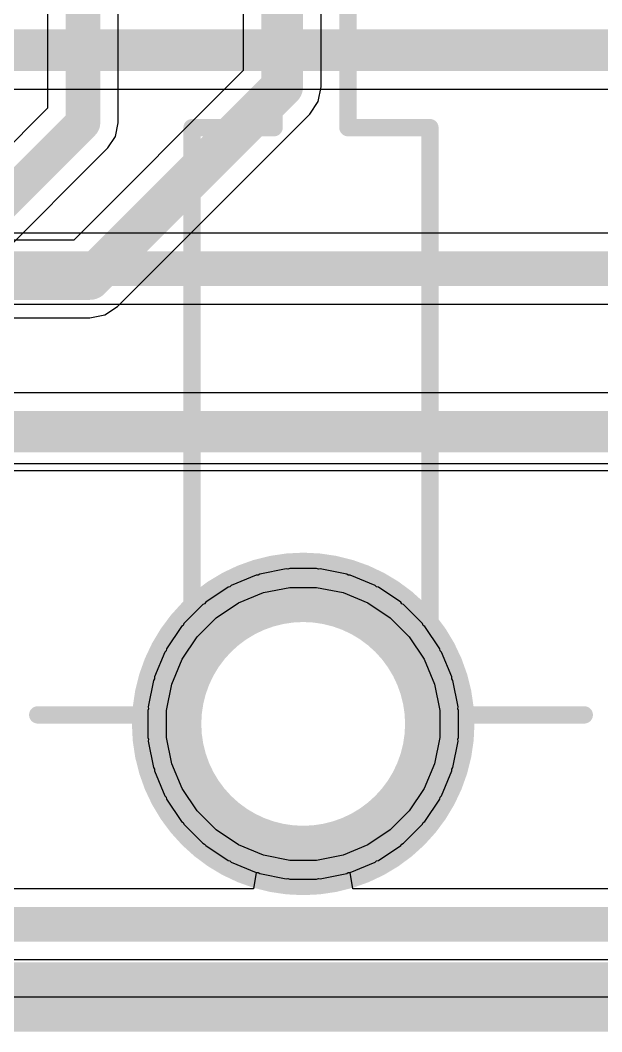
# Model space of a CAD drawing. Header units: inches. Extents: x -0.2 to 15.8, y 0 to 3.5.
# Drawn here: x 1.2409 to 1.4086, y -0.01 to 0.2816 of the extents above; entities that cross this region are included whole.
import ezdxf

# ---------------------------------------------------------------- set-up
doc = ezdxf.new("R2010")
doc.units = ezdxf.units.IN
doc.header["$MEASUREMENT"] = 0
for name, color, linetype in [('Board Outline', 76, 'Continuous'), ('Bottom Layer', 5, 'Continuous'), ('Multi-Layer', 9, 'Continuous'), ('Signal_1', 16, 'Continuous'), ('Signal_2', 76, 'Continuous'), ('Top Layer', 1, 'Continuous'), ('Top Overlay', 2, 'Continuous')]:
    doc.layers.add(name, color=color, linetype=linetype)

msp = doc.modelspace()

# ---------------------------------------------------------------- linework, layer by layer
at = {"layer": 'Board Outline'}
for points in [[(1.36187, 0.07875, 0.02, 0.02, 1), (1.28313, 0.07875, 0.02, 0.02, 1)], [(1.27813, 0.07875, 0.01, 0.01, 1), (1.28813, 0.07875, 0.01, 0.01, 1)], [(1.35687, 0.07875, 0.01, 0.01, 1), (1.36687, 0.07875, 0.01, 0.01, 1)]]:
    msp.add_lwpolyline(points, format="xyseb", close=True, dxfattribs=at)
msp.add_lwpolyline([(0, 0, 0.02, 0.02, 0), (1.772, 0, 0.02, 0.02, 0)], format="xyseb", dxfattribs=at)
at = {"layer": 'Bottom Layer'}
for p, q in [((1.30523, 0.9907), (1.30523, 0.26709)), ((1.32766, 0.26245), (1.32766, 0.9907)), ((1.30523, 0.26709), (1.25635, 0.21822)), ((1.32681, 0.25816), (1.32766, 0.26245)), ((1.32766, 0.26245), (1.32766, 0.26245)), ((1.32438, 0.25452), (1.32681, 0.25816)), ((1.26893, 0.19907), (1.32438, 0.25452)), ((1.25635, 0.21822), (0.888, 0.21822)), ((1.26529, 0.19664), (1.26893, 0.19907)), ((0.89265, 0.19578), (1.261, 0.19578)), ((1.261, 0.19578), (1.26529, 0.19664)), ((1.261, 0.19578), (1.261, 0.19578)), ((1.45178, 0.1742), (1.14133, 0.1742)), ((1.14556, 0.1538), (1.456, 0.1538)), ((1.31757, 0.12343), (1.30996, 0.12192)), ((1.31811, 0.12332), (1.31757, 0.12343)), ((1.31862, 0.12353), (1.31811, 0.12332)), ((1.32638, 0.12353), (1.31862, 0.12353)), ((1.32689, 0.12332), (1.32638, 0.12353)), ((1.32743, 0.12343), (1.32689, 0.12332)), ((1.33504, 0.12192), (1.32743, 0.12343)), ((1.30895, 0.12161), (1.30178, 0.11864)), ((1.3095, 0.12161), (1.30895, 0.12161)), ((1.30996, 0.12192), (1.3095, 0.12161)), ((1.3355, 0.12161), (1.33504, 0.12192)), ((1.33606, 0.12161), (1.3355, 0.12161)), ((1.34322, 0.11864), (1.33606, 0.12161)), ((1.30085, 0.11814), (1.2944, 0.11383)), ((1.30139, 0.11825), (1.30085, 0.11814)), ((1.30178, 0.11864), (1.30139, 0.11825)), ((1.34361, 0.11825), (1.34322, 0.11864)), ((1.34416, 0.11814), (1.34361, 0.11825)), ((1.3506, 0.11383), (1.34416, 0.11814)), ((1.2944, 0.11383), (1.29409, 0.11337)), ((1.35091, 0.11337), (1.3506, 0.11383)), ((1.29358, 0.11316), (1.28809, 0.10767)), ((1.29409, 0.11337), (1.29358, 0.11316)), ((1.35142, 0.11316), (1.35091, 0.11337)), ((1.35691, 0.10767), (1.35142, 0.11316)), ((1.28742, 0.10685), (1.28311, 0.10041)), ((1.28788, 0.10716), (1.28742, 0.10685)), ((1.28809, 0.10767), (1.28788, 0.10716)), ((1.35712, 0.10716), (1.35691, 0.10767)), ((1.35758, 0.10685), (1.35712, 0.10716)), ((1.36189, 0.10041), (1.35758, 0.10685)), ((1.28261, 0.09947), (1.27964, 0.0923)), ((1.283, 0.09986), (1.28261, 0.09947)), ((1.28311, 0.10041), (1.283, 0.09986)), ((1.362, 0.09986), (1.36189, 0.10041)), ((1.36239, 0.09947), (1.362, 0.09986)), ((1.36536, 0.0923), (1.36239, 0.09947)), ((1.27934, 0.09129), (1.27782, 0.08368)), ((1.27964, 0.09175), (1.27934, 0.09129)), ((1.27964, 0.0923), (1.27964, 0.09175)), ((1.36536, 0.09175), (1.36536, 0.0923)), ((1.36567, 0.09129), (1.36536, 0.09175)), ((1.36718, 0.08368), (1.36567, 0.09129)), ((1.27793, 0.08314), (1.27772, 0.08263)), ((1.27772, 0.08263), (1.27772, 0.07487)), ((1.27782, 0.08368), (1.27793, 0.08314)), ((1.36707, 0.08314), (1.36718, 0.08368)), ((1.36728, 0.08263), (1.36707, 0.08314)), ((1.36728, 0.07487), (1.36728, 0.08263)), ((1.27772, 0.07487), (1.27793, 0.07436)), ((1.27793, 0.07436), (1.27782, 0.07382)), ((1.27782, 0.07382), (1.27934, 0.06621)), ((1.36567, 0.06621), (1.36718, 0.07382)), ((1.36707, 0.07436), (1.36728, 0.07487)), ((1.36718, 0.07382), (1.36707, 0.07436)), ((1.27934, 0.06621), (1.27964, 0.06575)), ((1.27964, 0.06575), (1.27964, 0.0652)), ((1.27964, 0.0652), (1.28261, 0.05803)), ((1.36239, 0.05803), (1.36536, 0.0652)), ((1.36536, 0.06575), (1.36567, 0.06621)), ((1.36536, 0.0652), (1.36536, 0.06575)), ((1.28261, 0.05803), (1.283, 0.05764)), ((1.283, 0.05764), (1.28311, 0.05709)), ((1.28311, 0.05709), (1.28742, 0.05065)), ((1.35758, 0.05065), (1.36189, 0.05709)), ((1.36189, 0.05709), (1.362, 0.05764)), ((1.362, 0.05764), (1.36239, 0.05803)), ((1.28742, 0.05065), (1.28788, 0.05034)), ((1.28788, 0.05034), (1.28809, 0.04983)), ((1.28809, 0.04983), (1.29358, 0.04434)), ((1.35142, 0.04434), (1.35691, 0.04983)), ((1.35691, 0.04983), (1.35712, 0.05034)), ((1.35712, 0.05034), (1.35758, 0.05065)), ((1.29358, 0.04434), (1.29409, 0.04413)), ((1.29409, 0.04413), (1.2944, 0.04367)), ((1.3506, 0.04367), (1.35091, 0.04413)), ((1.35091, 0.04413), (1.35142, 0.04434)), ((1.2944, 0.04367), (1.30085, 0.03936)), ((1.34416, 0.03936), (1.3506, 0.04367)), ((1.30085, 0.03936), (1.30139, 0.03925)), ((1.30139, 0.03925), (1.30178, 0.03886)), ((1.30178, 0.03886), (1.30895, 0.03589)), ((1.33606, 0.03589), (1.34322, 0.03886)), ((1.34322, 0.03886), (1.34361, 0.03925)), ((1.34361, 0.03925), (1.34416, 0.03936)), ((1.30895, 0.03589), (1.3095, 0.03589)), ((1.3095, 0.03589), (1.30996, 0.03558)), ((1.30996, 0.03558), (1.31757, 0.03407)), ((1.32743, 0.03407), (1.33504, 0.03558)), ((1.33504, 0.03558), (1.3355, 0.03589)), ((1.3355, 0.03589), (1.33606, 0.03589)), ((1.31757, 0.03407), (1.31811, 0.03418)), ((1.31811, 0.03418), (1.31862, 0.03397)), ((1.31862, 0.03397), (1.32638, 0.03397)), ((1.32638, 0.03397), (1.32689, 0.03418)), ((1.32689, 0.03418), (1.32743, 0.03407)), ((1.772, 0), (0, 0))]:
    msp.add_line(p, q, dxfattribs=at)
for points in [[(1.31645, 0.26245, 0.012, 0.012, 0), (1.31645, 1.00326, 0.012, 0.012, 0)], [(1.261, 0.207, 0.012, 0.012, 0), (1.31645, 0.26245, 0.012, 0.012, 0)], [(0.888, 0.207, 0.012, 0.012, 0), (1.261, 0.207, 0.012, 0.012, 0)], [(1.14133, 0.164, 0.01, 0.01, 0), (1.456, 0.164, 0.01, 0.01, 0)]]:
    msp.add_lwpolyline(points, format="xyseb", dxfattribs=at)
for points in [[(1.31345, 0.26245, 0.006, 0.006, 1), (1.31945, 0.26245, 0.006, 0.006, 1)], [(1.31345, 0.26245, 0.006, 0.006, 1), (1.31945, 0.26245, 0.006, 0.006, 1)], [(1.258, 0.207, 0.006, 0.006, 1), (1.264, 0.207, 0.006, 0.006, 1)], [(1.258, 0.207, 0.006, 0.006, 1), (1.264, 0.207, 0.006, 0.006, 1)]]:
    msp.add_lwpolyline(points, format="xyseb", close=True, dxfattribs=at)
at = {"layer": 'Multi-Layer'}
for p, q in [((1.31102, 0.11661), (1.31862, 0.11812)), ((1.31862, 0.11812), (1.3225, 0.11812)), ((1.3225, 0.11812), (1.32638, 0.11812)), ((1.32638, 0.11812), (1.33398, 0.11661)), ((1.30385, 0.11364), (1.31102, 0.11661)), ((1.33398, 0.11661), (1.34115, 0.11364)), ((1.2974, 0.10933), (1.30385, 0.11364)), ((1.34115, 0.11364), (1.3476, 0.10933)), ((1.29192, 0.10385), (1.2974, 0.10933)), ((1.3476, 0.10933), (1.35308, 0.10385)), ((1.28761, 0.0974), (1.29192, 0.10385)), ((1.35308, 0.10385), (1.35739, 0.0974)), ((1.28464, 0.09023), (1.28761, 0.0974)), ((1.35739, 0.0974), (1.36036, 0.09023)), ((1.28313, 0.08263), (1.28464, 0.09023)), ((1.36036, 0.09023), (1.36187, 0.08263)), ((1.28313, 0.07875), (1.28313, 0.08263)), ((1.36187, 0.08263), (1.36187, 0.07875)), ((1.28313, 0.07487), (1.28313, 0.07875)), ((1.36187, 0.07875), (1.36187, 0.07487)), ((1.28464, 0.06727), (1.28313, 0.07487)), ((1.36187, 0.07487), (1.36036, 0.06727)), ((1.28761, 0.0601), (1.28464, 0.06727)), ((1.36036, 0.06727), (1.35739, 0.0601)), ((1.29192, 0.05365), (1.28761, 0.0601)), ((1.35739, 0.0601), (1.35308, 0.05365)), ((1.2974, 0.04817), (1.29192, 0.05365)), ((1.35308, 0.05365), (1.3476, 0.04817)), ((1.30385, 0.04386), (1.2974, 0.04817)), ((1.3476, 0.04817), (1.34115, 0.04386)), ((1.31102, 0.04089), (1.30385, 0.04386)), ((1.34115, 0.04386), (1.33398, 0.04089)), ((1.31862, 0.03938), (1.31102, 0.04089)), ((1.33398, 0.04089), (1.32638, 0.03938)), ((1.3225, 0.03938), (1.31862, 0.03938)), ((1.3225, 0.03938), (1.3225, 0.03938)), ((1.32638, 0.03938), (1.3225, 0.03938))]:
    msp.add_line(p, q, dxfattribs=at)
at = {"layer": 'Signal_1'}
for p, q in [((1.2692, 0.252), (1.2692, 1.004)), ((1.2488, 0.99978), (1.2488, 0.25622)), ((1.2488, 0.25622), (1.19278, 0.2002)), ((1.26842, 0.2481), (1.2692, 0.252)), ((1.26621, 0.24479), (1.26842, 0.2481)), ((1.20421, 0.18279), (1.26621, 0.24479)), ((1.62835, 0.17422), (1.10098, 0.17422)), ((1.10563, 0.15178), (1.633, 0.15178)), ((1.31757, 0.12343), (1.30996, 0.12192)), ((1.31811, 0.12332), (1.31757, 0.12343)), ((1.31862, 0.12353), (1.31811, 0.12332)), ((1.32638, 0.12353), (1.31862, 0.12353)), ((1.32689, 0.12332), (1.32638, 0.12353)), ((1.32743, 0.12343), (1.32689, 0.12332)), ((1.33504, 0.12192), (1.32743, 0.12343)), ((1.30895, 0.12161), (1.30178, 0.11864)), ((1.3095, 0.12161), (1.30895, 0.12161)), ((1.30996, 0.12192), (1.3095, 0.12161)), ((1.3355, 0.12161), (1.33504, 0.12192)), ((1.33606, 0.12161), (1.3355, 0.12161)), ((1.34322, 0.11864), (1.33606, 0.12161)), ((1.30085, 0.11814), (1.2944, 0.11383)), ((1.30139, 0.11825), (1.30085, 0.11814)), ((1.30178, 0.11864), (1.30139, 0.11825)), ((1.34361, 0.11825), (1.34322, 0.11864)), ((1.34416, 0.11814), (1.34361, 0.11825)), ((1.3506, 0.11383), (1.34416, 0.11814)), ((1.2944, 0.11383), (1.29409, 0.11337)), ((1.35091, 0.11337), (1.3506, 0.11383)), ((1.29358, 0.11316), (1.28809, 0.10767)), ((1.29409, 0.11337), (1.29358, 0.11316)), ((1.35142, 0.11316), (1.35091, 0.11337)), ((1.35691, 0.10767), (1.35142, 0.11316)), ((1.28742, 0.10685), (1.28311, 0.10041)), ((1.28788, 0.10716), (1.28742, 0.10685)), ((1.28809, 0.10767), (1.28788, 0.10716)), ((1.35712, 0.10716), (1.35691, 0.10767)), ((1.35758, 0.10685), (1.35712, 0.10716)), ((1.36189, 0.10041), (1.35758, 0.10685)), ((1.28261, 0.09947), (1.27964, 0.0923)), ((1.283, 0.09986), (1.28261, 0.09947)), ((1.28311, 0.10041), (1.283, 0.09986)), ((1.362, 0.09986), (1.36189, 0.10041)), ((1.36239, 0.09947), (1.362, 0.09986)), ((1.36536, 0.0923), (1.36239, 0.09947)), ((1.27934, 0.09129), (1.27782, 0.08368)), ((1.27964, 0.09175), (1.27934, 0.09129)), ((1.27964, 0.0923), (1.27964, 0.09175)), ((1.36536, 0.09175), (1.36536, 0.0923)), ((1.36567, 0.09129), (1.36536, 0.09175)), ((1.36718, 0.08368), (1.36567, 0.09129)), ((1.27793, 0.08314), (1.27772, 0.08263)), ((1.27772, 0.08263), (1.27772, 0.07487)), ((1.27782, 0.08368), (1.27793, 0.08314)), ((1.36707, 0.08314), (1.36718, 0.08368)), ((1.36728, 0.08263), (1.36707, 0.08314)), ((1.36728, 0.07487), (1.36728, 0.08263)), ((1.27772, 0.07487), (1.27793, 0.07436)), ((1.27793, 0.07436), (1.27782, 0.07382)), ((1.27782, 0.07382), (1.27934, 0.06621)), ((1.36567, 0.06621), (1.36718, 0.07382)), ((1.36707, 0.07436), (1.36728, 0.07487)), ((1.36718, 0.07382), (1.36707, 0.07436)), ((1.27934, 0.06621), (1.27964, 0.06575)), ((1.27964, 0.06575), (1.27964, 0.0652)), ((1.27964, 0.0652), (1.28261, 0.05803)), ((1.36239, 0.05803), (1.36536, 0.0652)), ((1.36536, 0.06575), (1.36567, 0.06621)), ((1.36536, 0.0652), (1.36536, 0.06575)), ((1.28261, 0.05803), (1.283, 0.05764)), ((1.283, 0.05764), (1.28311, 0.05709)), ((1.28311, 0.05709), (1.28742, 0.05065)), ((1.35758, 0.05065), (1.36189, 0.05709)), ((1.36189, 0.05709), (1.362, 0.05764)), ((1.362, 0.05764), (1.36239, 0.05803)), ((1.28742, 0.05065), (1.28788, 0.05034)), ((1.28788, 0.05034), (1.28809, 0.04983)), ((1.28809, 0.04983), (1.29358, 0.04434)), ((1.35142, 0.04434), (1.35691, 0.04983)), ((1.35691, 0.04983), (1.35712, 0.05034)), ((1.35712, 0.05034), (1.35758, 0.05065)), ((1.29358, 0.04434), (1.29409, 0.04413)), ((1.29409, 0.04413), (1.2944, 0.04367)), ((1.3506, 0.04367), (1.35091, 0.04413)), ((1.35091, 0.04413), (1.35142, 0.04434)), ((1.2944, 0.04367), (1.30085, 0.03936)), ((1.34416, 0.03936), (1.3506, 0.04367)), ((1.30085, 0.03936), (1.30139, 0.03925)), ((1.30139, 0.03925), (1.30178, 0.03886)), ((1.30178, 0.03886), (1.30895, 0.03589)), ((1.33606, 0.03589), (1.34322, 0.03886)), ((1.34322, 0.03886), (1.34361, 0.03925)), ((1.34361, 0.03925), (1.34416, 0.03936)), ((1.30895, 0.03589), (1.30821, 0.0312)), ((1.33679, 0.0312), (1.33606, 0.03589)), ((1.30821, 0.0312), (0.89404, 0.0312)), ((1.64578, 0.0312), (1.33679, 0.0312)), ((0.217, 0.0108), (1.65, 0.0108)), ((1.772, 0), (0, 0))]:
    msp.add_line(p, q, dxfattribs=at)
for points in [[(1.259, 0.252, 0.01, 0.01, 0), (1.259, 1.004, 0.01, 0.01, 0)], [(1.197, 0.19, 0.01, 0.01, 0), (1.259, 0.252, 0.01, 0.01, 0)], [(1.10098, 0.163, 0.012, 0.012, 0), (1.633, 0.163, 0.012, 0.012, 0)], [(0.217, 0.021, 0.01, 0.01, 0), (1.65, 0.021, 0.01, 0.01, 0)]]:
    msp.add_lwpolyline(points, format="xyseb", dxfattribs=at)
msp.add_lwpolyline([(1.2565, 0.252, 0.005, 0.005, 1), (1.2615, 0.252, 0.005, 0.005, 1)], format="xyseb", close=True, dxfattribs=at)
msp.add_lwpolyline([(1.2565, 0.252, 0.005, 0.005, 1), (1.2615, 0.252, 0.005, 0.005, 1)], format="xyseb", close=True, dxfattribs=at)
at = {"layer": 'Signal_2'}
for p, q in [((1.61342, 0.2202), (1.19922, 0.2202)), ((1.195, 0.1998), (1.61342, 0.1998)), ((1.31757, 0.12343), (1.30996, 0.12192)), ((1.31811, 0.12332), (1.31757, 0.12343)), ((1.31862, 0.12353), (1.31811, 0.12332)), ((1.32638, 0.12353), (1.31862, 0.12353)), ((1.32689, 0.12332), (1.32638, 0.12353)), ((1.32743, 0.12343), (1.32689, 0.12332)), ((1.33504, 0.12192), (1.32743, 0.12343)), ((1.30895, 0.12161), (1.30178, 0.11864)), ((1.3095, 0.12161), (1.30895, 0.12161)), ((1.30996, 0.12192), (1.3095, 0.12161)), ((1.3355, 0.12161), (1.33504, 0.12192)), ((1.33606, 0.12161), (1.3355, 0.12161)), ((1.34322, 0.11864), (1.33606, 0.12161)), ((1.30085, 0.11814), (1.2944, 0.11383)), ((1.30139, 0.11825), (1.30085, 0.11814)), ((1.30178, 0.11864), (1.30139, 0.11825)), ((1.34361, 0.11825), (1.34322, 0.11864)), ((1.34416, 0.11814), (1.34361, 0.11825)), ((1.3506, 0.11383), (1.34416, 0.11814)), ((1.2944, 0.11383), (1.29409, 0.11337)), ((1.35091, 0.11337), (1.3506, 0.11383)), ((1.29358, 0.11316), (1.28809, 0.10767)), ((1.29409, 0.11337), (1.29358, 0.11316)), ((1.35142, 0.11316), (1.35091, 0.11337)), ((1.35691, 0.10767), (1.35142, 0.11316)), ((1.28742, 0.10685), (1.28311, 0.10041)), ((1.28788, 0.10716), (1.28742, 0.10685)), ((1.28809, 0.10767), (1.28788, 0.10716)), ((1.35712, 0.10716), (1.35691, 0.10767)), ((1.35758, 0.10685), (1.35712, 0.10716)), ((1.36189, 0.10041), (1.35758, 0.10685)), ((1.28261, 0.09947), (1.27964, 0.0923)), ((1.283, 0.09986), (1.28261, 0.09947)), ((1.28311, 0.10041), (1.283, 0.09986)), ((1.362, 0.09986), (1.36189, 0.10041)), ((1.36239, 0.09947), (1.362, 0.09986)), ((1.36536, 0.0923), (1.36239, 0.09947)), ((1.27934, 0.09129), (1.27782, 0.08368)), ((1.27964, 0.09175), (1.27934, 0.09129)), ((1.27964, 0.0923), (1.27964, 0.09175)), ((1.36536, 0.09175), (1.36536, 0.0923)), ((1.36567, 0.09129), (1.36536, 0.09175)), ((1.36718, 0.08368), (1.36567, 0.09129)), ((1.27793, 0.08314), (1.27772, 0.08263)), ((1.27772, 0.08263), (1.27772, 0.07487)), ((1.27782, 0.08368), (1.27793, 0.08314)), ((1.36707, 0.08314), (1.36718, 0.08368)), ((1.36728, 0.08263), (1.36707, 0.08314)), ((1.36728, 0.07487), (1.36728, 0.08263)), ((1.27772, 0.07487), (1.27793, 0.07436)), ((1.27793, 0.07436), (1.27782, 0.07382)), ((1.27782, 0.07382), (1.27934, 0.06621)), ((1.36567, 0.06621), (1.36718, 0.07382)), ((1.36707, 0.07436), (1.36728, 0.07487)), ((1.36718, 0.07382), (1.36707, 0.07436)), ((1.27934, 0.06621), (1.27964, 0.06575)), ((1.27964, 0.06575), (1.27964, 0.0652)), ((1.27964, 0.0652), (1.28261, 0.05803)), ((1.36239, 0.05803), (1.36536, 0.0652)), ((1.36536, 0.06575), (1.36567, 0.06621)), ((1.36536, 0.0652), (1.36536, 0.06575)), ((1.28261, 0.05803), (1.283, 0.05764)), ((1.283, 0.05764), (1.28311, 0.05709)), ((1.28311, 0.05709), (1.28742, 0.05065)), ((1.35758, 0.05065), (1.36189, 0.05709)), ((1.36189, 0.05709), (1.362, 0.05764)), ((1.362, 0.05764), (1.36239, 0.05803)), ((1.28742, 0.05065), (1.28788, 0.05034)), ((1.28788, 0.05034), (1.28809, 0.04983)), ((1.28809, 0.04983), (1.29358, 0.04434)), ((1.35142, 0.04434), (1.35691, 0.04983)), ((1.35691, 0.04983), (1.35712, 0.05034)), ((1.35712, 0.05034), (1.35758, 0.05065)), ((1.29358, 0.04434), (1.29409, 0.04413)), ((1.29409, 0.04413), (1.2944, 0.04367)), ((1.3506, 0.04367), (1.35091, 0.04413)), ((1.35091, 0.04413), (1.35142, 0.04434)), ((1.2944, 0.04367), (1.30085, 0.03936)), ((1.34416, 0.03936), (1.3506, 0.04367)), ((1.30085, 0.03936), (1.30139, 0.03925)), ((1.30139, 0.03925), (1.30178, 0.03886)), ((1.30178, 0.03886), (1.30895, 0.03589)), ((1.33606, 0.03589), (1.34322, 0.03886)), ((1.34322, 0.03886), (1.34361, 0.03925)), ((1.34361, 0.03925), (1.34416, 0.03936)), ((1.30895, 0.03589), (1.3095, 0.03589)), ((1.3095, 0.03589), (1.30996, 0.03558)), ((1.30996, 0.03558), (1.31757, 0.03407)), ((1.32743, 0.03407), (1.33504, 0.03558)), ((1.33504, 0.03558), (1.3355, 0.03589)), ((1.3355, 0.03589), (1.33606, 0.03589)), ((1.31757, 0.03407), (1.31811, 0.03418)), ((1.31811, 0.03418), (1.31862, 0.03397)), ((1.31862, 0.03397), (1.32638, 0.03397)), ((1.32638, 0.03397), (1.32689, 0.03418)), ((1.32689, 0.03418), (1.32743, 0.03407)), ((1.772, 0), (0, 0))]:
    msp.add_line(p, q, dxfattribs=at)
msp.add_lwpolyline([(1.195, 0.21, 0.01, 0.01, 0), (1.627, 0.21, 0.01, 0.01, 0)], format="xyseb", dxfattribs=at)
at = {"layer": 'Top Layer'}
for p, q in [((0.27365, 0.26178), (1.73418, 0.26178)), ((1.31757, 0.12343), (1.30996, 0.12192)), ((1.31811, 0.12332), (1.31757, 0.12343)), ((1.31862, 0.12353), (1.31811, 0.12332)), ((1.32638, 0.12353), (1.31862, 0.12353)), ((1.32689, 0.12332), (1.32638, 0.12353)), ((1.32743, 0.12343), (1.32689, 0.12332)), ((1.33504, 0.12192), (1.32743, 0.12343)), ((1.30895, 0.12161), (1.30178, 0.11864)), ((1.3095, 0.12161), (1.30895, 0.12161)), ((1.30996, 0.12192), (1.3095, 0.12161)), ((1.3355, 0.12161), (1.33504, 0.12192)), ((1.33606, 0.12161), (1.3355, 0.12161)), ((1.34322, 0.11864), (1.33606, 0.12161)), ((1.30085, 0.11814), (1.2944, 0.11383)), ((1.30139, 0.11825), (1.30085, 0.11814)), ((1.30178, 0.11864), (1.30139, 0.11825)), ((1.34361, 0.11825), (1.34322, 0.11864)), ((1.34416, 0.11814), (1.34361, 0.11825)), ((1.3506, 0.11383), (1.34416, 0.11814)), ((1.2944, 0.11383), (1.29409, 0.11337)), ((1.35091, 0.11337), (1.3506, 0.11383)), ((1.29358, 0.11316), (1.28809, 0.10767)), ((1.29409, 0.11337), (1.29358, 0.11316)), ((1.35142, 0.11316), (1.35091, 0.11337)), ((1.35691, 0.10767), (1.35142, 0.11316)), ((1.28742, 0.10685), (1.28311, 0.10041)), ((1.28788, 0.10716), (1.28742, 0.10685)), ((1.28809, 0.10767), (1.28788, 0.10716)), ((1.35712, 0.10716), (1.35691, 0.10767)), ((1.35758, 0.10685), (1.35712, 0.10716)), ((1.36189, 0.10041), (1.35758, 0.10685)), ((1.28261, 0.09947), (1.27964, 0.0923)), ((1.283, 0.09986), (1.28261, 0.09947)), ((1.28311, 0.10041), (1.283, 0.09986)), ((1.362, 0.09986), (1.36189, 0.10041)), ((1.36239, 0.09947), (1.362, 0.09986)), ((1.36536, 0.0923), (1.36239, 0.09947)), ((1.27934, 0.09129), (1.27782, 0.08368)), ((1.27964, 0.09175), (1.27934, 0.09129)), ((1.27964, 0.0923), (1.27964, 0.09175)), ((1.36536, 0.09175), (1.36536, 0.0923)), ((1.36567, 0.09129), (1.36536, 0.09175)), ((1.36718, 0.08368), (1.36567, 0.09129)), ((1.27793, 0.08314), (1.27772, 0.08263)), ((1.27772, 0.08263), (1.27772, 0.07487)), ((1.27782, 0.08368), (1.27793, 0.08314)), ((1.36707, 0.08314), (1.36718, 0.08368)), ((1.36728, 0.08263), (1.36707, 0.08314)), ((1.36728, 0.07487), (1.36728, 0.08263)), ((1.27772, 0.07487), (1.27793, 0.07436)), ((1.27793, 0.07436), (1.27782, 0.07382)), ((1.27782, 0.07382), (1.27934, 0.06621)), ((1.36567, 0.06621), (1.36718, 0.07382)), ((1.36707, 0.07436), (1.36728, 0.07487)), ((1.36718, 0.07382), (1.36707, 0.07436)), ((1.27934, 0.06621), (1.27964, 0.06575)), ((1.27964, 0.06575), (1.27964, 0.0652)), ((1.27964, 0.0652), (1.28261, 0.05803)), ((1.36239, 0.05803), (1.36536, 0.0652)), ((1.36536, 0.06575), (1.36567, 0.06621)), ((1.36536, 0.0652), (1.36536, 0.06575)), ((1.28261, 0.05803), (1.283, 0.05764)), ((1.283, 0.05764), (1.28311, 0.05709)), ((1.28311, 0.05709), (1.28742, 0.05065)), ((1.35758, 0.05065), (1.36189, 0.05709)), ((1.36189, 0.05709), (1.362, 0.05764)), ((1.362, 0.05764), (1.36239, 0.05803)), ((1.28742, 0.05065), (1.28788, 0.05034)), ((1.28788, 0.05034), (1.28809, 0.04983)), ((1.28809, 0.04983), (1.29358, 0.04434)), ((1.35142, 0.04434), (1.35691, 0.04983)), ((1.35691, 0.04983), (1.35712, 0.05034)), ((1.35712, 0.05034), (1.35758, 0.05065)), ((1.29358, 0.04434), (1.29409, 0.04413)), ((1.29409, 0.04413), (1.2944, 0.04367)), ((1.3506, 0.04367), (1.35091, 0.04413)), ((1.35091, 0.04413), (1.35142, 0.04434)), ((1.2944, 0.04367), (1.30085, 0.03936)), ((1.34416, 0.03936), (1.3506, 0.04367)), ((1.30085, 0.03936), (1.30139, 0.03925)), ((1.30139, 0.03925), (1.30178, 0.03886)), ((1.30178, 0.03886), (1.30895, 0.03589)), ((1.33606, 0.03589), (1.34322, 0.03886)), ((1.34322, 0.03886), (1.34361, 0.03925)), ((1.34361, 0.03925), (1.34416, 0.03936)), ((1.30895, 0.03589), (1.3095, 0.03589)), ((1.3095, 0.03589), (1.30996, 0.03558)), ((1.30996, 0.03558), (1.31757, 0.03407)), ((1.32743, 0.03407), (1.33504, 0.03558)), ((1.33504, 0.03558), (1.3355, 0.03589)), ((1.3355, 0.03589), (1.33606, 0.03589)), ((1.31757, 0.03407), (1.31811, 0.03418)), ((1.31811, 0.03418), (1.31862, 0.03397)), ((1.31862, 0.03397), (1.32638, 0.03397)), ((1.32638, 0.03397), (1.32689, 0.03418)), ((1.32689, 0.03418), (1.32743, 0.03407)), ((1.772, 0), (0, 0))]:
    msp.add_line(p, q, dxfattribs=at)
msp.add_lwpolyline([(0.269, 0.273, 0.012, 0.012, 0), (1.74674, 0.273, 0.012, 0.012, 0)], format="xyseb", dxfattribs=at)
at = {"layer": 'Top Overlay'}
for points in [[(1.3141, 0.25064, 0.005, 0.005, 0), (1.3141, 0.29788, 0.005, 0.005, 0)], [(1.3354, 0.25064, 0.005, 0.005, 0), (1.3354, 0.29788, 0.005, 0.005, 0)], [(1.29048, 0.25064, 0.005, 0.005, 0), (1.3141, 0.25064, 0.005, 0.005, 0)], [(1.29048, 0.08135, 0.005, 0.005, 0), (1.29048, 0.25064, 0.005, 0.005, 0)], [(1.3354, 0.25064, 0.005, 0.005, 0), (1.35902, 0.25064, 0.005, 0.005, 0)], [(1.35902, 0.08135, 0.005, 0.005, 0), (1.35902, 0.25064, 0.005, 0.005, 0)], [(1.24599, 0.08135, 0.005, 0.005, 0), (1.29048, 0.08135, 0.005, 0.005, 0)], [(1.35902, 0.08135, 0.005, 0.005, 0), (1.40351, 0.08135, 0.005, 0.005, 0)]]:
    msp.add_lwpolyline(points, format="xyseb", dxfattribs=at)
for points in [[(1.28923, 0.25064, 0.0025, 0.0025, 1), (1.29173, 0.25064, 0.0025, 0.0025, 1)], [(1.28923, 0.25064, 0.0025, 0.0025, 1), (1.29173, 0.25064, 0.0025, 0.0025, 1)], [(1.31285, 0.25064, 0.0025, 0.0025, 1), (1.31535, 0.25064, 0.0025, 0.0025, 1)], [(1.31285, 0.25064, 0.0025, 0.0025, 1), (1.31535, 0.25064, 0.0025, 0.0025, 1)], [(1.33415, 0.25064, 0.0025, 0.0025, 1), (1.33665, 0.25064, 0.0025, 0.0025, 1)], [(1.33415, 0.25064, 0.0025, 0.0025, 1), (1.33665, 0.25064, 0.0025, 0.0025, 1)], [(1.35777, 0.25064, 0.0025, 0.0025, 1), (1.36027, 0.25064, 0.0025, 0.0025, 1)], [(1.35777, 0.25064, 0.0025, 0.0025, 1), (1.36027, 0.25064, 0.0025, 0.0025, 1)], [(1.24474, 0.08135, 0.0025, 0.0025, 1), (1.24724, 0.08135, 0.0025, 0.0025, 1)], [(1.28923, 0.08135, 0.0025, 0.0025, 1), (1.29173, 0.08135, 0.0025, 0.0025, 1)], [(1.28923, 0.08135, 0.0025, 0.0025, 1), (1.29173, 0.08135, 0.0025, 0.0025, 1)], [(1.35777, 0.08135, 0.0025, 0.0025, 1), (1.36027, 0.08135, 0.0025, 0.0025, 1)], [(1.35777, 0.08135, 0.0025, 0.0025, 1), (1.36027, 0.08135, 0.0025, 0.0025, 1)], [(1.40226, 0.08135, 0.0025, 0.0025, 1), (1.40476, 0.08135, 0.0025, 0.0025, 1)]]:
    msp.add_lwpolyline(points, format="xyseb", close=True, dxfattribs=at)

doc.saveas('drawing.dxf')
